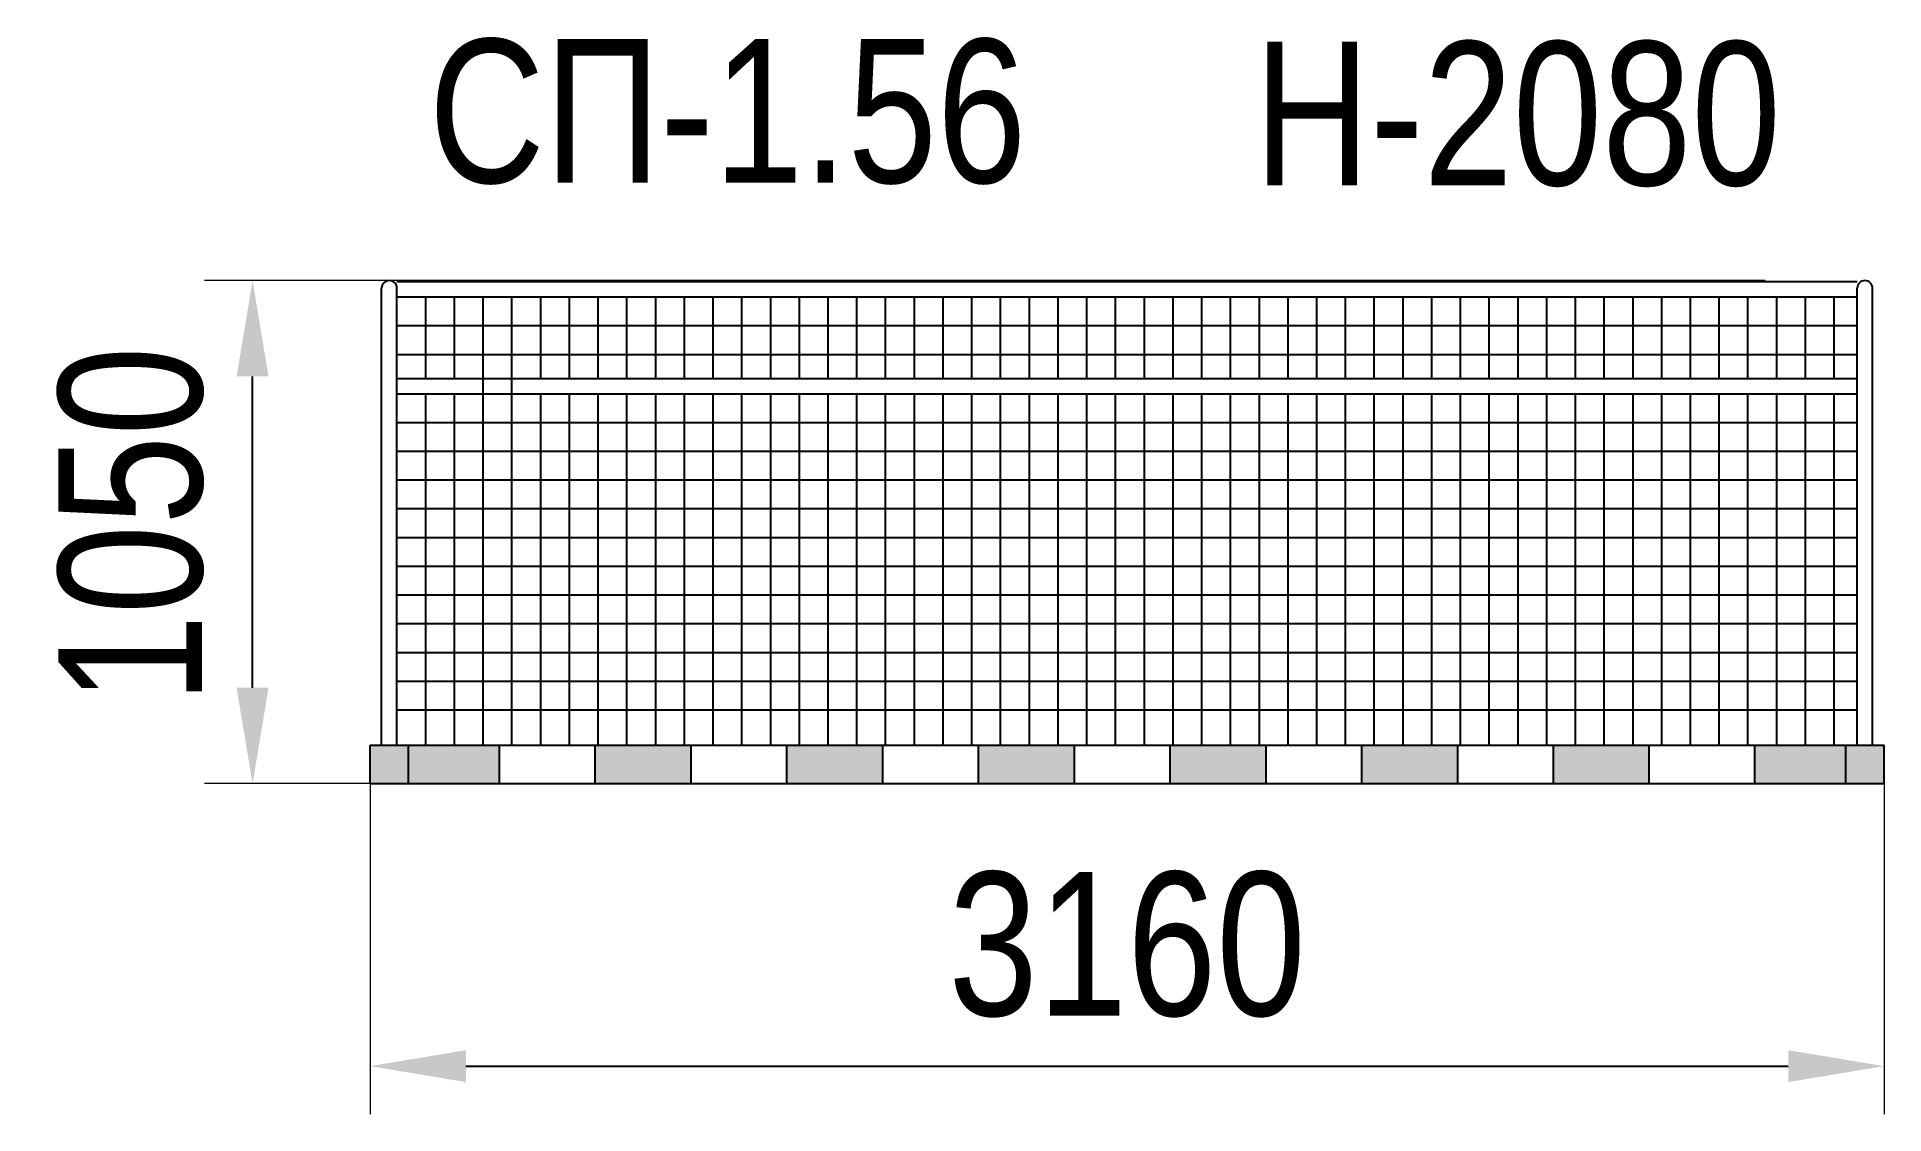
# Model space of a CAD drawing. Header units: millimetres. Extents: x -2095 to 1761, y -1175 to 1074.
import ezdxf

# ---------------------------------------------------------------- set-up
doc = ezdxf.new("R2010")
doc.units = ezdxf.units.MM
for name, color, linetype in [('DIKOM_АРТИКУЛ', 7, 'Continuous'), ('DIKOM_ОБЪЕКТ', 7, 'Continuous'), ('DIKOM_РАЗМЕР_ОБЪЕКТА', 7, 'Continuous')]:
    doc.layers.add(name, color=color, linetype=linetype)
doc.styles.add('style1', font='arial.ttf', dxfattribs={"width": 0.8})
doc.dimstyles.new('1-50', dxfattribs={"dimtxt": 300, "dimasz": 200, "dimexe": 100, "dimexo": 0, "dimgap": 100, "dimtad": 1, "dimdec": 0, "dimtxsty": 'style1', "dimcen": 0, "dimclrd": 7, "dimclre": 7, "dimadec": 1, "dimazin": 2, "dimtfac": 1, "dimtdec": 0, "dimtmove": 0, "dimatfit": 3, "dimfxl": 0, "dimlwd": 25, "dimlwe": 18, "dimarcsym": 0})

# ---------------------------------------------------------------- blocks, each defined once
blk = doc.blocks.new('*D0')
at = {"layer": 'Defpoints', "color": 0, "transparency": 16777216}
for p in [(-1399, -465), (1761, -485), (1761, -1074.7)]:
    blk.add_point(p, dxfattribs=at)
at = {"layer": 'DIKOM_РАЗМЕР_ОБЪЕКТА', "color": 7, "lineweight": 18, "transparency": 16777216}
for p, q in [((-1399, -465), (-1399, -1174.7)), ((1761, -485), (1761, -1174.7))]:
    blk.add_line(p, q, dxfattribs=at)
at = {"layer": 'DIKOM_РАЗМЕР_ОБЪЕКТА', "color": 7, "lineweight": 25, "transparency": 16777216}
blk.add_line((-1199, -1074.7), (1561, -1074.7), dxfattribs=at)
at = {"layer": 'DIKOM_РАЗМЕР_ОБЪЕКТА', "color": 7, "transparency": 16777216}
for points in [[(-1199, -1041.3), (-1199, -1108), (-1399, -1074.7)], [(1561, -1041.3), (1561, -1108), (1761, -1074.7)]]:
    blk.add_solid(points, dxfattribs=at)
at = {"layer": 'DIKOM_РАЗМЕР_ОБЪЕКТА', "color": 0, "transparency": 16777216, "insert": (181, -821.4), "char_height": 300, "attachment_point": 5, "style": 'style1'}
blk.add_mtext('3160', dxfattribs=at)
blk = doc.blocks.new('*D1')
at = {"layer": 'Defpoints', "color": 0, "transparency": 16777216}
for p in [(-1644.5, 565), (1512.7, 565), (1512.7, -485)]:
    blk.add_point(p, dxfattribs=at)
at = {"layer": 'DIKOM_РАЗМЕР_ОБЪЕКТА', "color": 7, "lineweight": 18, "transparency": 16777216}
for p, q in [((1512.7, 565), (-1744.5, 565)), ((1512.7, -485), (-1744.5, -485))]:
    blk.add_line(p, q, dxfattribs=at)
at = {"layer": 'DIKOM_РАЗМЕР_ОБЪЕКТА', "color": 7, "lineweight": 25, "transparency": 16777216}
blk.add_line((-1644.5, -285), (-1644.5, 365), dxfattribs=at)
at = {"layer": 'DIKOM_РАЗМЕР_ОБЪЕКТА', "color": 7, "transparency": 16777216}
for points in [[(-1677.8, 365), (-1611.2, 365), (-1644.5, 565)], [(-1677.8, -285), (-1611.2, -285), (-1644.5, -485)]]:
    blk.add_solid(points, dxfattribs=at)
at = {"layer": 'DIKOM_РАЗМЕР_ОБЪЕКТА', "color": 0, "transparency": 16777216, "insert": (-1897.7, 55), "char_height": 300, "attachment_point": 5, "rotation": 90, "style": 'style1'}
blk.add_mtext('1050', dxfattribs=at)

msp = doc.modelspace()

# ---------------------------------------------------------------- hatches: boundary and pattern name
at = {"layer": 'DIKOM_ОБЪЕКТ'}
h = msp.add_hatch(color=256, dxfattribs=at)
h.dxf.hatch_style = 1
h.paths.add_polyline_path([(-1319, -405), (-1399, -405), (-1399, -485), (-1319, -485)])
h.paths.add_polyline_path([(-1129, -405), (-1319, -405), (-1319, -485), (-1129, -485)])
h.paths.add_polyline_path([(-729, -405), (-929, -405), (-929, -485), (-729, -485)])
h.paths.add_polyline_path([(-329, -405), (-529, -405), (-529, -485), (-329, -485)])
h.paths.add_polyline_path([(71, -405), (-129, -405), (-129, -485), (71, -485)])
h.paths.add_polyline_path([(471, -405), (271, -405), (271, -485), (471, -485)])
h.paths.add_polyline_path([(871, -405), (671, -405), (671, -485), (871, -485)])
h.paths.add_polyline_path([(1271, -405), (1071, -405), (1071, -485), (1271, -485)])
h.paths.add_polyline_path([(1681, -405), (1491, -405), (1491, -485), (1681, -485)])
h.paths.add_polyline_path([(1761, -405), (1681, -405), (1681, -485), (1761, -485)])

# ---------------------------------------------------------------- linework, layer by layer
for p, q in [((-1375, -405), (-1375, 549)), ((-1343, 563), (1705, 563)), ((-1343, -405), (-1343, 549)), ((1705, -405), (1705, 549)), ((1737, -405), (1737, 549)), ((-1343, 531), (1705, 531)), ((-1283, 361), (-1283, 531)), ((-1223, 361), (-1223, 531)), ((-1163, -405), (-1163, 531)), ((-1103, -405), (-1103, 531)), ((-1043, 361), (-1043, 531)), ((-983, 361), (-983, 531)), ((-923, 361), (-923, 531)), ((-863, 361), (-863, 531)), ((-803, 361), (-803, 531)), ((-743, 361), (-743, 531)), ((-683, 361), (-683, 531)), ((-623, 361), (-623, 531)), ((-563, 361), (-563, 531)), ((-503, 361), (-503, 531)), ((-443, 361), (-443, 531)), ((-383, 361), (-383, 531)), ((-323, 361), (-323, 531)), ((-263, 361), (-263, 531)), ((-203, 361), (-203, 531)), ((-143, 361), (-143, 531)), ((-83, 361), (-83, 531)), ((-23, 361), (-23, 531)), ((37, 361), (37, 531)), ((97, 361), (97, 531)), ((157, 361), (157, 531)), ((217, 361), (217, 531)), ((277, 361), (277, 531)), ((337, 361), (337, 531)), ((397, 361), (397, 531)), ((457, 361), (457, 531)), ((517, 361), (517, 531)), ((577, 361), (577, 531)), ((637, 361), (637, 531)), ((697, 361), (697, 531)), ((757, 361), (757, 531)), ((817, 361), (817, 531)), ((877, 361), (877, 531)), ((937, 361), (937, 531)), ((997, 361), (997, 531)), ((1057, 361), (1057, 531)), ((1117, 361), (1117, 531)), ((1177, 361), (1177, 531)), ((1237, 361), (1237, 531)), ((1297, 361), (1297, 531)), ((1357, 361), (1357, 531)), ((1417, 361), (1417, 531)), ((1477, 361), (1477, 531)), ((1537, 361), (1537, 531)), ((1537, 361), (1537, 531)), ((1597, 361), (1597, 531)), ((1657, 361), (1657, 531)), ((-1343, 471), (1705, 471)), ((-1343, 411), (1705, 411)), ((-1343, 361), (1705, 361)), ((-1343, 329), (1705, 329)), ((-1283, -405), (-1283, 329)), ((-1223, -405), (-1223, 329)), ((-1043, -405), (-1043, 329)), ((-983, -405), (-983, 329)), ((-923, -405), (-923, 329)), ((-863, -405), (-863, 329)), ((-803, -405), (-803, 329)), ((-743, -405), (-743, 329)), ((-683, -405), (-683, 329)), ((-623, -405), (-623, 329)), ((-563, -405), (-563, 329)), ((-503, -405), (-503, 329)), ((-443, -405), (-443, 329)), ((-383, -405), (-383, 329)), ((-323, -405), (-323, 329)), ((-263, -405), (-263, 329)), ((-203, -405), (-203, 329)), ((-143, -405), (-143, 329)), ((-83, -405), (-83, 329)), ((-23, -405), (-23, 329)), ((37, -405), (37, 329)), ((97, -405), (97, 329)), ((157, -405), (157, 329)), ((217, -405), (217, 329)), ((277, -405), (277, 329)), ((337, -405), (337, 329)), ((397, -405), (397, 329)), ((457, -405), (457, 329)), ((517, -405), (517, 329)), ((577, -405), (577, 329)), ((637, -405), (637, 329)), ((697, -405), (697, 329)), ((757, -405), (757, 329)), ((817, -405), (817, 329)), ((877, -405), (877, 329)), ((937, -405), (937, 329)), ((997, -405), (997, 329)), ((1057, -405), (1057, 329)), ((1117, -405), (1117, 329)), ((1177, -405), (1177, 329)), ((1237, -405), (1237, 329)), ((1297, -405), (1297, 329)), ((1357, -405), (1357, 329)), ((1417, -405), (1417, 329)), ((1477, -405), (1477, 329)), ((1537, -405), (1537, 329)), ((1537, -405), (1537, 329)), ((1597, -405), (1597, 329)), ((1657, -405), (1657, 329)), ((-1343, 269), (1705, 269)), ((-1343, 209), (1705, 209)), ((-1343, 149), (1705, 149)), ((-1343, 89), (1705, 89)), ((-1343, 29), (1705, 29)), ((-1343, -31), (1705, -31)), ((-1343, -91), (1705, -91)), ((-1343, -151), (1705, -151)), ((-1343, -211), (1705, -211)), ((-1343, -271), (1705, -271)), ((-1343, -331), (1705, -331)), ((-1399, -405), (1761, -405)), ((-1399, -485), (-1399, -405)), ((-1319, -485), (-1319, -405)), ((-1129, -485), (-1129, -405)), ((-929, -485), (-929, -405)), ((-729, -485), (-729, -405)), ((-529, -485), (-529, -405)), ((-329, -485), (-329, -405)), ((-129, -485), (-129, -405)), ((71, -485), (71, -405)), ((271, -485), (271, -405)), ((471, -485), (471, -405)), ((671, -485), (671, -405)), ((871, -485), (871, -405)), ((1071, -485), (1071, -405)), ((1271, -485), (1271, -405)), ((1491, -485), (1491, -405)), ((1681, -485), (1681, -405)), ((1761, -485), (1761, -405)), ((-1399, -485), (1761, -485))]:
    msp.add_line(p, q, dxfattribs=at)
for centre in [(-1359, 549), (1721, 549)]:
    msp.add_arc(centre, 16, 0, 180, dxfattribs=at)

# ---------------------------------------------------------------- texts
at = {"layer": 'DIKOM_АРТИКУЛ', "color": 7, "linetype": 'Continuous', "lineweight": 15, "insert": (-1276.6, 1069.1), "char_height": 300, "width": 5885.531, "attachment_point": 1, "style": 'style1'}
msp.add_mtext('{\\fArial|b0|i0|c204|p34;СП}-1.56', dxfattribs=at)
at = {"layer": 'DIKOM_РАЗМЕР_ОБЪЕКТА', "insert": (446, 1064.1), "char_height": 300, "width": 4694.74, "attachment_point": 1, "style": 'style1'}
msp.add_mtext('H-2080', dxfattribs=at)

# ---------------------------------------------------------------- dimensions: what is measured, and where the dimension line sits
at = {"layer": 'DIKOM_РАЗМЕР_ОБЪЕКТА'}
dim = msp.add_linear_dim(base=(-1644.5, 565), p1=(1512.7, -485), p2=(1512.7, 565), angle=90, dimstyle='1-50', dxfattribs=at)
dim.commit()
dim.dimension.update_dxf_attribs({"geometry": '*D1', "text_midpoint": (-1644.5, 55), "dimtype": 160})
dim = msp.add_linear_dim(base=(1761, -1074.7), p1=(-1399, -465), p2=(1761, -485), dimstyle='1-50', dxfattribs=at)
dim.commit()
dim.dimension.update_dxf_attribs({"geometry": '*D0', "text_midpoint": (181, -1074.7), "dimtype": 160})

doc.saveas('drawing.dxf')
